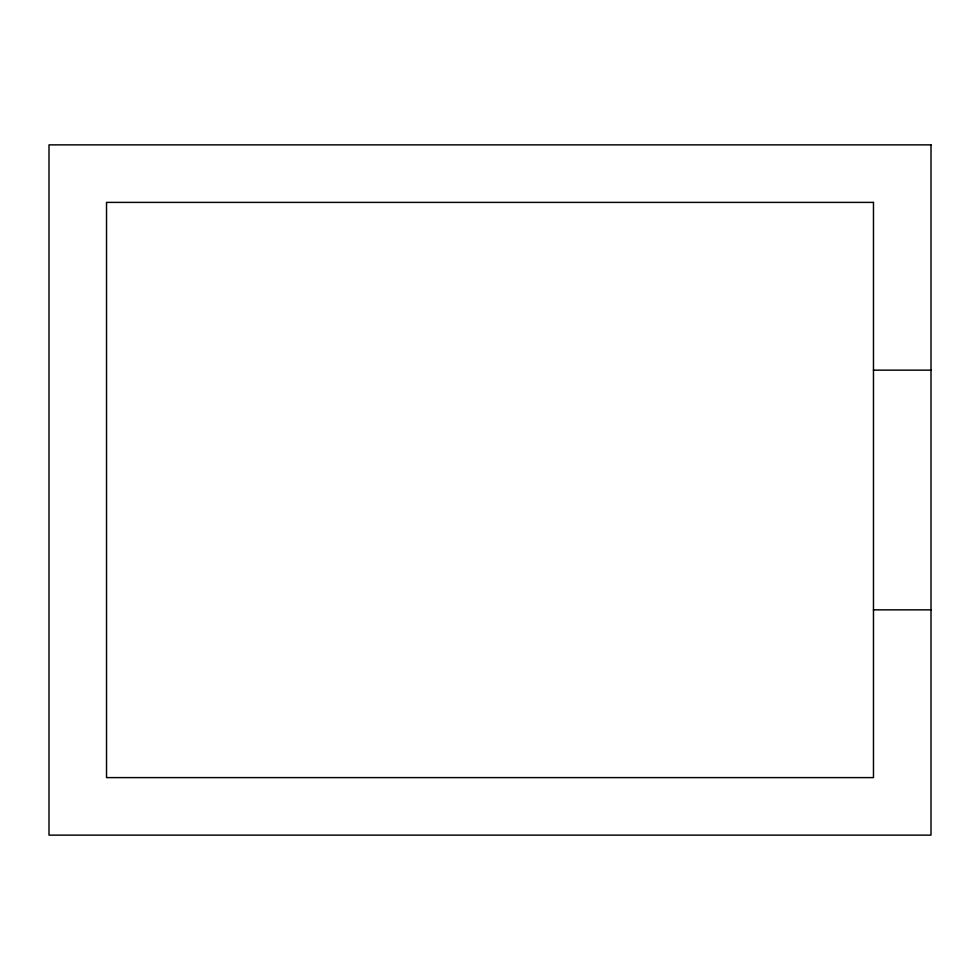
<?xml version="1.0" encoding="UTF-8"?>
<svg xmlns="http://www.w3.org/2000/svg" width="980" height="980" viewBox="0 0 980 980"><rect width="100%" height="100%" fill="white"/><g stroke="black" fill="none" stroke-linecap="round" stroke-linejoin="round"><path stroke-width="1.47" d="M873.474 370.158L931 370.158M873.474 609.842L931 609.842M931 144.869L49 144.869L49 835.132L931 835.132L931 144.869M873.474 202.395L106.526 202.395L106.526 777.606L873.474 777.606L873.474 202.395"/></g></svg>
